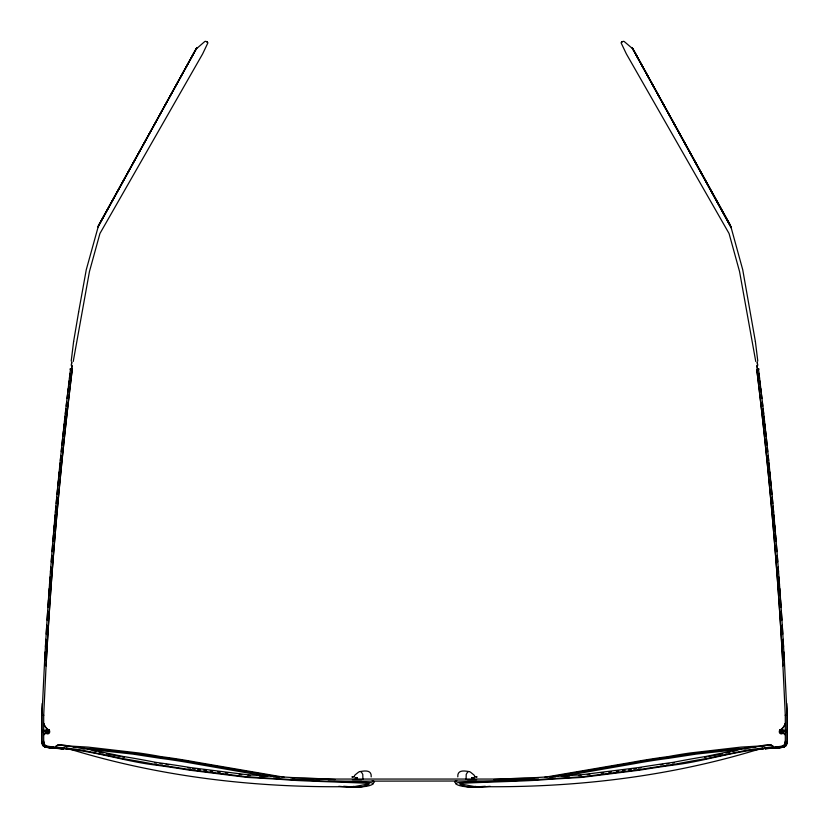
<?xml version="1.0" encoding="UTF-8"?>
<svg xmlns="http://www.w3.org/2000/svg" width="829" height="829" viewBox="0 0 829 829"><rect width="100%" height="100%" fill="white"/><g stroke="black" fill="none" stroke-linecap="round" stroke-linejoin="round"><path stroke-width="1.24" d="M777.789 747.986L764.98 748.597L765.333 747.644L777.467 746.711A24.528 24.518 0 0 0 782.535 745.893L784.535 744.577A18.466 18.456 0 0 0 785.312 741.064M41.647 715.261L42.227 703.469M43.688 715.5L46.082 665.532A4373.089 4371.141 0 0 1 72.237 369.237L70.548 369.029A82.579 2.446 7 0 0 70.227 369.154L70.216 369.247A82.641 2.456 7 0 0 70.548 369.475M457.805 776.887C457.235 770.255 463.162 770.483 468.613 771.55M78.62 312.046L86.268 269.736L98.651 225.115M71.221 361.05L73.615 341.507M71.304 365.662L71.74 362.097M71.449 364.729L71.74 362.346M71.698 368.086L72.009 365.548M71.698 368.335L72.009 365.796M362.915 779.478L362.781 774.359L361.123 771.644A74.278 14.331 89.8 0 0 358.211 772.41L355.206 774.825A23.253 4.487 89.8 0 0 354.335 776.131L354.242 776.348M73.605 341.6L78.641 311.942M73.242 361.485L89.449 271.539L99.936 233.509L202.649 53.875L207.924 42.797L207.032 41.885C208.11 42.642 205.675 40.725 204.794 41.523L195.965 49.17M46.838 729.945C43.833 731.561 51.056 731.976 48.548 730.194M782.161 729.945C785.053 731.437 778.307 732.204 780.224 730.069M780.12 730.484L780.244 731.023M312.201 780.265L312.367 779.726M55.833 746.369L55.605 747.375L62.31 747.644M43.688 741.064A18.466 18.456 0 0 0 44.465 744.577L46.476 745.872A24.528 24.518 0 0 0 51.533 746.691L64.02 748.172L63.864 748.846L51.211 747.882A27.388 27.367 0 0 1 45.098 746.836M64.02 748.172L63.906 748.97L51.211 747.986M763.136 749.064C733.955 751.198 703.417 761.468 673.614 765.043A221.747 37.46 -9.5 0 0 639.781 770.141L582.145 777.384L549.72 779.291A171.841 29.699 -3.3 0 0 538.373 780.162C513.027 781.56 487.597 782.027 462.313 783.26A34.704 4.383 5.6 0 0 460.261 784.348C468.644 789.094 480.665 787.001 490.188 786.327M786.193 744.898L786.027 745.561M55.875 746.494L57.761 744.96A7.772 7.762 0 0 1 59.854 744.846L67.273 745.654L59.854 745.084A7.772 7.762 0 0 0 57.761 745.209L55.999 746.266M98.257 226.286L196.421 48.393M98.009 227.073L196.266 48.652M98.516 225.509L196.784 47.885M98.382 225.902L196.597 48.144M786.12 745.084L785.001 746.432M786.338 745.426L786.452 745.126A19.14 19.129 0 0 0 787.353 741.364L787.343 715.168M369.309 783.799L354.584 786.555C257.487 788.327 159.292 777.115 66.434 748.079M43.688 734.991L45.636 732.94M785.851 745.458L786.213 744.732A19.026 19.015 0 0 0 787.022 741.095L787.022 715.012L784.617 665.438A4374.799 4372.84 0 0 0 758.452 369.029L756.763 369.682A4373.089 4371.141 0 0 1 782.918 665.977M48.756 731.023L48.88 730.484M49.636 730.909L48.673 731.758M44.196 734.349L47.035 732.173M784.058 745.634L784.535 745.033A18.466 18.456 0 0 0 785.312 741.52L785.312 715.054M785.695 745.478L785.239 746.079M785.985 745.727L784.98 746.235M785.488 745.654L783.726 746.514A26.829 26.818 0 0 1 777.737 747.52L765.094 748.525L777.789 747.882A27.409 27.388 0 0 0 783.902 746.939M785.757 745.903L784.69 746.38M47.004 730.09L46.362 730.65L47.305 731.313M48.548 731.147L46.735 730.194M779.902 730.069C778.845 729.572 784.099 729.945 785.312 730.639M780.452 730.194L779.809 730.846M783.902 745.748L782.524 746.328A24.528 24.518 0 0 1 781.768 746.535M785.239 745.976L783.716 746.763A26.787 26.777 0 0 1 777.737 747.685L765.084 748.774L764.98 748.172M46.538 732.411L45.636 733.105M781.996 730.09L780.452 731.147M784.711 746.577L785.25 746.349M46.538 732.639L48.103 731.893M780.452 731.105C786.4 729.043 779.353 731.012 781.032 731.313M784.4 746.711L784.939 746.411M47.035 732.235L49.098 731.365M784.068 746.846L784.607 746.556M46.735 730.245L48.776 730.297M48.548 731.105C42.486 729.188 50.88 731.219 47.968 731.313M779.902 730.131L780.555 729.945M780.224 730.297L782.265 730.245M373.641 782.794L374.439 781.871A37.274 4.705 -5.6 0 0 372.231 780.69M48.103 731.955L48.673 731.592M784.265 746.691L783.726 746.96A26.829 26.818 0 0 1 777.737 747.976M762.566 748.079C669.708 777.115 571.513 788.327 474.416 786.555L459.691 783.799M764.98 748.597L766.421 748.131M63.284 745.665L88.123 747.116L138.816 752.981A129.22 29.015 13.5 0 1 160.525 756.545L164.95 757.146A136.267 28.238 9.9 0 1 195.986 762.11L284.212 777.239M62.144 747.654L79.076 749.54L122.143 758.483A215.146 39.989 13 0 1 154.847 764.359M353.061 776.669L351.869 776.98L354.014 776.991M65.874 749.074L69.781 748.836M725.738 753.074L730.245 751.986M732.432 751.478L736.649 750.535M46.611 729.966L47.222 729.862M48.445 731.561L46.838 731.561M780.939 729.862L780.327 730.111A12.466 12.456 0 0 0 785.312 723.634M780.721 730.142L781.364 730.059M781.695 731.313L782.597 730.815L782.265 730.194M782.161 731.561L780.555 731.561M704.567 757.333L706.743 756.908M708.93 756.473L712.204 755.841M713.448 755.602L722.598 753.872M561.347 776.441L634.226 763.706A131.873 27.326 -9.9 0 1 668.443 758.348M750.266 747.882C722.898 749.654 695.137 752.96 667.884 757.354A131.873 27.326 -9.9 0 0 633.657 762.711L549.762 777.063M628.828 769.83L631.284 769.405M633.739 768.991L636.195 768.576M544.788 777.239L633.014 762.11A136.267 28.238 -9.9 0 1 664.039 757.146L668.475 756.545A129.22 29.015 -13.5 0 1 690.184 752.981L740.877 747.116L764.752 745.696M672.485 763.053L674.226 762.815M753.323 747.395L755.924 747.043M785.312 731.665L783.426 731.665A2.062 2.062 0 0 0 781.364 729.603L780.825 729.903L781.892 729.8M668.443 758.348L696.153 754.1L741.789 749.126M587.305 774.669L589.823 774.379M601.16 773.084L603.678 772.794M608.714 772.213L611.232 771.923M616.268 771.343L618.786 771.053M622.569 770.618L625.087 770.328M474.416 786.555L475.639 786.431M493.763 779.55L524.332 777.882A179.852 35.077 0.4 0 1 536.176 777.581L581.471 774.763L638.444 767.592A226.493 38.258 -9.5 0 1 673.003 762.379A215.146 39.989 -13 0 1 705.728 756.494L748.794 747.561L765.716 745.665M766.69 747.644L773.395 747.375L773.167 746.369M775.001 747.354L777.467 747.167A24.528 24.518 0 0 0 779.695 746.919M478.571 786.773L485.286 786.286M49.098 730.069C50.154 729.572 44.901 729.945 43.688 730.639M47.108 729.8L48.673 730.111A12.466 12.456 0 0 1 43.688 723.634M47.108 729.862L47.636 729.831A2.062 2.062 0 0 0 46.611 730.048M47.968 731.271L47.305 731.271M781.364 729.603L780.327 729.945A12.466 12.456 0 0 0 785.312 723.416M781.695 731.271L781.032 731.271M64.247 745.696L80.206 747.561L123.272 756.494A215.146 39.989 13 0 1 155.976 762.379A226.493 38.258 9.5 0 1 190.556 767.592L247.529 774.763L292.824 777.581A179.852 35.077 -0.4 0 1 304.668 777.882L335.237 779.55M550.394 777.187L555.503 776.887M564.425 776.369L569.533 776.068M578.455 775.55L581.015 775.395M786.773 703.469L787.353 715.261M503.908 780.379L517.99 779.768M526.954 779.384L534.643 779.053M518.26 778.845L520.757 778.742M743.976 749.001L746.059 748.929M759.219 748.836L763.126 749.074M467.452 779.685L476.582 779.674M352.418 779.674L361.548 779.685M472.779 787.27C467.38 786.762 459.867 786.814 455.701 783.861A37.274 4.705 5.6 0 1 457.909 782.68C480.354 781.125 502.965 781.851 525.472 779.871A179.852 35.077 0.4 0 1 537.306 779.571L582.6 776.752L639.573 769.581A226.493 38.258 -9.5 0 1 674.132 764.369M474.986 776.991L477.131 776.98L475.939 776.669M328.149 781.177L502.809 780.97M43.688 730.536L41.978 730.536A82.579 2.466 0 0 0 41.657 730.701L42.01 730.701M785.312 730.536L787.022 730.536A82.579 2.466 0 0 1 787.343 730.701L786.99 730.701M42.01 730.795L41.647 730.795A82.641 2.466 0 0 0 41.875 730.95M786.99 730.795L787.353 730.795A82.641 2.466 0 0 1 787.125 730.95M43.688 731.561L41.978 731.561A82.579 2.466 0 0 0 41.657 731.738L42.01 731.738M785.312 731.561L787.022 731.561A82.579 2.466 0 0 1 787.343 731.738L786.99 731.738M43.688 731.665L45.574 731.665A2.062 2.062 0 0 1 47.636 729.603L48.175 729.862L47.636 729.665M42.01 731.831L41.647 731.831A82.641 2.466 0 0 0 41.875 731.976M786.99 731.831L787.353 731.831A82.641 2.466 0 0 1 787.125 731.976M290.803 779.053L538.487 779.053M78.734 747.882C106.102 749.654 133.863 752.96 161.116 757.354A131.873 27.326 9.9 0 1 195.343 762.711L279.238 777.063M360.387 771.55C365.838 770.483 371.765 770.255 371.195 776.887M356.221 787.27C361.62 786.762 369.133 786.814 373.299 783.861A37.274 4.705 -5.6 0 0 371.091 782.68C348.646 781.125 326.035 781.851 303.528 779.871A179.852 35.077 -0.4 0 0 291.694 779.571L246.4 776.752L189.427 769.581A226.493 38.258 9.5 0 0 154.868 764.369M294.678 779.674L301.58 779.871M82.941 748.929L85.024 749.001M308.243 778.742L310.74 778.845M311.248 780.224L319.414 780.628L316.429 780.472M247.985 775.395L250.545 775.55M259.467 776.068L264.575 776.369M273.497 776.887L278.606 777.187M781.892 729.862L781.364 729.831A2.062 2.062 0 0 1 782.389 730.048M47.636 730.059L48.279 730.142M87.211 749.126L132.847 754.1L160.557 758.348M343.714 786.286L350.429 786.773M338.812 786.327C348.335 787.001 360.356 789.094 368.739 784.348A34.704 4.383 -5.6 0 0 366.687 783.26C341.403 782.027 315.973 781.56 290.627 780.162A171.841 29.699 3.3 0 0 279.28 779.291L246.855 777.384L189.219 770.141A221.747 37.46 9.5 0 0 155.386 765.043C125.583 761.468 95.045 751.198 65.864 749.064M53.999 747.354L51.533 747.167A24.528 24.518 0 0 1 49.305 746.919M51.263 747.717L63.916 748.774L51.263 747.561A26.829 26.818 0 0 1 45.274 746.535L43.512 745.654M292.668 779.053L294.72 779.219M301.58 779.788L300.108 779.82M353.361 786.431L354.584 786.555M203.913 770.328L206.431 770.618M210.214 771.053L212.732 771.343M217.768 771.923L220.286 772.213M225.322 772.794L227.84 773.084M239.177 774.379L241.695 774.669M73.076 747.043L75.677 747.395M154.774 762.815L156.515 763.053M192.805 768.576L195.261 768.991M197.716 769.405L200.172 769.83M106.402 753.872L115.552 755.602M267.653 776.441L194.774 763.706A131.873 27.326 9.9 0 0 160.557 758.348M116.796 755.841L120.07 756.473M122.257 756.908L124.433 757.333M781.778 729.862L782.389 729.966M48.061 729.862L48.673 729.966A12.466 12.456 0 0 1 43.688 723.416M92.351 750.535L96.568 751.478M98.755 751.986L103.262 753.074M766.856 747.654L749.924 749.54L706.857 758.483A215.146 39.989 -13 0 0 674.153 764.359M62.579 748.131L64.02 748.597M44.735 746.691L45.274 746.96A26.829 26.818 0 0 0 51.263 747.976M779.902 731.365L781.965 732.235M780.327 731.592L780.897 731.955M455.359 782.794L454.561 781.871A37.274 4.705 5.6 0 1 456.769 780.69M780.327 731.758L779.364 730.909M48.445 729.945L49.098 730.131M780.897 731.893L782.462 732.639M44.393 746.556L44.932 746.846M44.061 746.411L44.6 746.711M781.965 732.173L784.804 734.349M44.31 746.38L42.88 745.084M43.75 746.349L44.289 746.577M782.462 732.411L783.364 733.105M45.098 745.748L46.476 746.328A24.528 24.518 0 0 0 47.232 746.535M43.761 745.976L45.284 746.763A26.787 26.777 0 0 0 51.263 747.779M44.02 746.235L43.015 745.727M43.999 746.432L43.232 746.007M48.776 730.069L49.243 730.867M783.364 732.94L785.312 734.991M43.761 746.079L43.305 745.478M44.942 745.634L44.465 745.033A18.466 18.456 0 0 1 43.688 741.52L43.688 715.054M731.219 227.871L632.89 48.911L624.206 41.523C623.325 40.725 620.89 42.642 621.968 41.885L621.076 42.797L626.351 53.875L729.064 233.509L739.551 271.539L755.758 361.485M43.149 745.458L42.787 744.732A19.026 19.015 0 0 1 41.978 741.095L41.978 715.012L44.383 665.438A4374.799 4372.84 0 0 1 70.548 369.029M773.001 746.266L771.239 745.209A7.772 7.762 0 0 0 769.146 745.084L761.727 745.654L769.146 744.846A7.772 7.762 0 0 1 771.239 744.96L773.125 746.494M42.973 745.561L42.807 744.898M42.662 745.426L42.548 745.126A19.14 19.129 0 0 1 41.647 741.364L41.657 715.168M632.216 47.885L730.991 227.073M730.743 226.286L632.403 48.144L730.349 225.115M632.734 48.652L730.867 226.68M474.758 776.348L474.665 776.141A23.253 4.487 -89.8 0 0 473.784 774.835L470.789 772.41A74.278 14.331 -89.8 0 0 467.877 771.654L466.219 774.359L466.085 779.478M731.105 227.478L742.732 269.736L755.395 341.6M755.385 341.507L757.779 361.05M757.26 362.097L757.696 365.662M757.26 362.346L757.551 364.729M756.991 365.548L757.302 368.086M756.991 365.796L757.302 368.335M785.312 715.5L782.918 665.532A4373.089 4371.141 0 0 0 756.763 369.237L758.411 368.687A82.579 2.446 -7 0 1 758.732 368.812L758.742 368.905A82.641 2.456 -7 0 1 758.411 369.133M503.908 779.053L503.908 780.97M783.353 732.37A2.062 2.062 0 0 1 780.099 733.468A2.062 2.062 0 0 1 780.327 730.048M786.887 742.463A19.026 19.015 0 0 1 786.213 745.178M786.959 741.582A19.015 19.015 0 0 1 786.286 744.587M638.651 768.151A221.747 37.46 -9.5 0 1 641.076 767.758M660.433 764.763A221.747 37.46 -9.5 0 1 662.848 764.411M666.464 763.892A221.747 37.46 -9.5 0 1 668.879 763.55M160.121 763.55A221.747 37.46 9.5 0 1 162.536 763.892M166.152 764.411A221.747 37.46 9.5 0 1 168.567 764.763M187.924 767.758A221.747 37.46 9.5 0 1 190.349 768.151M48.673 730.048A2.062 2.062 0 0 1 48.901 733.468A2.062 2.062 0 0 1 45.647 732.37M42.787 745.178A19.026 19.015 0 0 1 42.113 742.463M42.714 744.587A19.015 19.015 0 0 1 42.041 741.582M758.452 369.475A82.641 2.456 -7 0 0 758.784 369.247L758.773 369.154A82.579 2.446 -7 0 0 758.452 369.029M758.918 373.268A4374.799 4372.84 0 0 1 759.53 378.314M759.83 380.843A4374.799 4372.84 0 0 1 760.286 384.635M760.742 388.418A4374.799 4372.84 0 0 1 761.188 392.21M761.478 394.739A4374.799 4372.84 0 0 1 761.924 398.521M762.359 402.314A4374.799 4372.84 0 0 1 762.794 406.106M763.084 408.635A4374.799 4372.84 0 0 1 763.654 413.692M763.934 416.22A4374.799 4372.84 0 0 1 764.493 421.277M764.773 423.806A4374.799 4372.84 0 0 1 765.333 428.862M765.602 431.391A4374.799 4372.84 0 0 1 766.151 436.448M766.421 438.976A4374.799 4372.84 0 0 1 767.084 445.297M767.353 447.826A4374.799 4372.84 0 0 1 767.747 451.629M768.141 455.422A4374.799 4372.84 0 0 1 768.659 460.478M768.908 463.017A4374.799 4372.84 0 0 1 769.416 468.074M769.799 471.867A4374.799 4372.84 0 0 1 770.296 476.934M770.659 480.727A4374.799 4372.84 0 0 1 771.146 485.794M771.509 489.597A4374.799 4372.84 0 0 1 771.986 494.664M772.224 497.193A4374.799 4372.84 0 0 1 772.804 503.524M773.042 506.063A4374.799 4372.84 0 0 1 773.612 512.395M773.84 514.923A4374.799 4372.84 0 0 1 774.39 521.265M774.721 525.058A4374.799 4372.84 0 0 1 775.27 531.399M775.592 535.202A4374.799 4372.84 0 0 1 776.12 541.534M776.431 545.337A4374.799 4372.84 0 0 1 776.949 551.679M777.25 555.482A4374.799 4372.84 0 0 1 777.747 561.824M778.141 566.891A4374.799 4372.84 0 0 1 778.524 571.969M778.908 577.036A4374.799 4372.84 0 0 1 779.467 584.652M779.747 588.455A4374.799 4372.84 0 0 1 780.286 596.072M780.555 599.875A4374.799 4372.84 0 0 1 781.073 607.491M781.322 611.294A4374.799 4372.84 0 0 1 781.913 620.175M782.234 625.253A4374.799 4372.84 0 0 1 782.783 634.144M783.094 639.221A4374.799 4372.84 0 0 1 783.55 646.838M783.84 651.915A4374.799 4372.84 0 0 1 784.338 660.806M782.69 731.479A1.378 1.378 0 0 1 781.364 733.209A1.378 1.378 0 0 1 780.027 731.479A1.378 1.378 0 0 1 782.048 730.639M44.662 660.806A4374.799 4372.84 0 0 1 45.16 651.915M45.45 646.838A4374.799 4372.84 0 0 1 45.906 639.221M46.217 634.144A4374.799 4372.84 0 0 1 46.766 625.253M47.087 620.175A4374.799 4372.84 0 0 1 47.678 611.294M47.927 607.491A4374.799 4372.84 0 0 1 48.445 599.875M48.714 596.072A4374.799 4372.84 0 0 1 49.253 588.455M49.533 584.652A4374.799 4372.84 0 0 1 50.092 577.036M50.476 571.969A4374.799 4372.84 0 0 1 50.859 566.891M51.253 561.824A4374.799 4372.84 0 0 1 51.75 555.482M52.051 551.679A4374.799 4372.84 0 0 1 52.569 545.337M52.88 541.534A4374.799 4372.84 0 0 1 53.408 535.202M53.73 531.399A4374.799 4372.84 0 0 1 54.279 525.058M54.61 521.265A4374.799 4372.84 0 0 1 55.16 514.923M55.388 512.395A4374.799 4372.84 0 0 1 55.957 506.063M56.196 503.524A4374.799 4372.84 0 0 1 56.776 497.193M57.014 494.664A4374.799 4372.84 0 0 1 57.491 489.597M57.854 485.794A4374.799 4372.84 0 0 1 58.341 480.727M58.704 476.934A4374.799 4372.84 0 0 1 59.201 471.867M59.584 468.074A4374.799 4372.84 0 0 1 60.092 463.017M60.341 460.478A4374.799 4372.84 0 0 1 60.859 455.422M61.253 451.629A4374.799 4372.84 0 0 1 61.647 447.826M61.916 445.297A4374.799 4372.84 0 0 1 62.579 438.976M62.849 436.448A4374.799 4372.84 0 0 1 63.398 431.391M63.667 428.862A4374.799 4372.84 0 0 1 64.227 423.806M64.507 421.277A4374.799 4372.84 0 0 1 65.066 416.22M65.346 413.692A4374.799 4372.84 0 0 1 65.916 408.635M66.206 406.106A4374.799 4372.84 0 0 1 66.641 402.314M67.076 398.521A4374.799 4372.84 0 0 1 67.522 394.739M67.812 392.21A4374.799 4372.84 0 0 1 68.258 388.418M68.714 384.635A4374.799 4372.84 0 0 1 69.17 380.843M69.47 378.314A4374.799 4372.84 0 0 1 70.082 373.268M46.082 665.977A4373.089 4371.141 0 0 1 72.237 369.682L72.278 368.895L70.589 368.687A82.579 2.446 7 0 0 70.268 368.812L70.258 368.905A82.641 2.456 7 0 0 70.589 369.133M46.952 730.536A1.378 1.378 0 0 1 48.973 731.375A1.378 1.378 0 0 1 47.636 733.105A1.378 1.378 0 0 1 46.31 731.375M471.618 777.675C472.54 779.788 477.286 776.773 471.618 777.675M357.413 778.027C354.284 779.374 354.232 776.276 357.413 778.027"/></g></svg>
